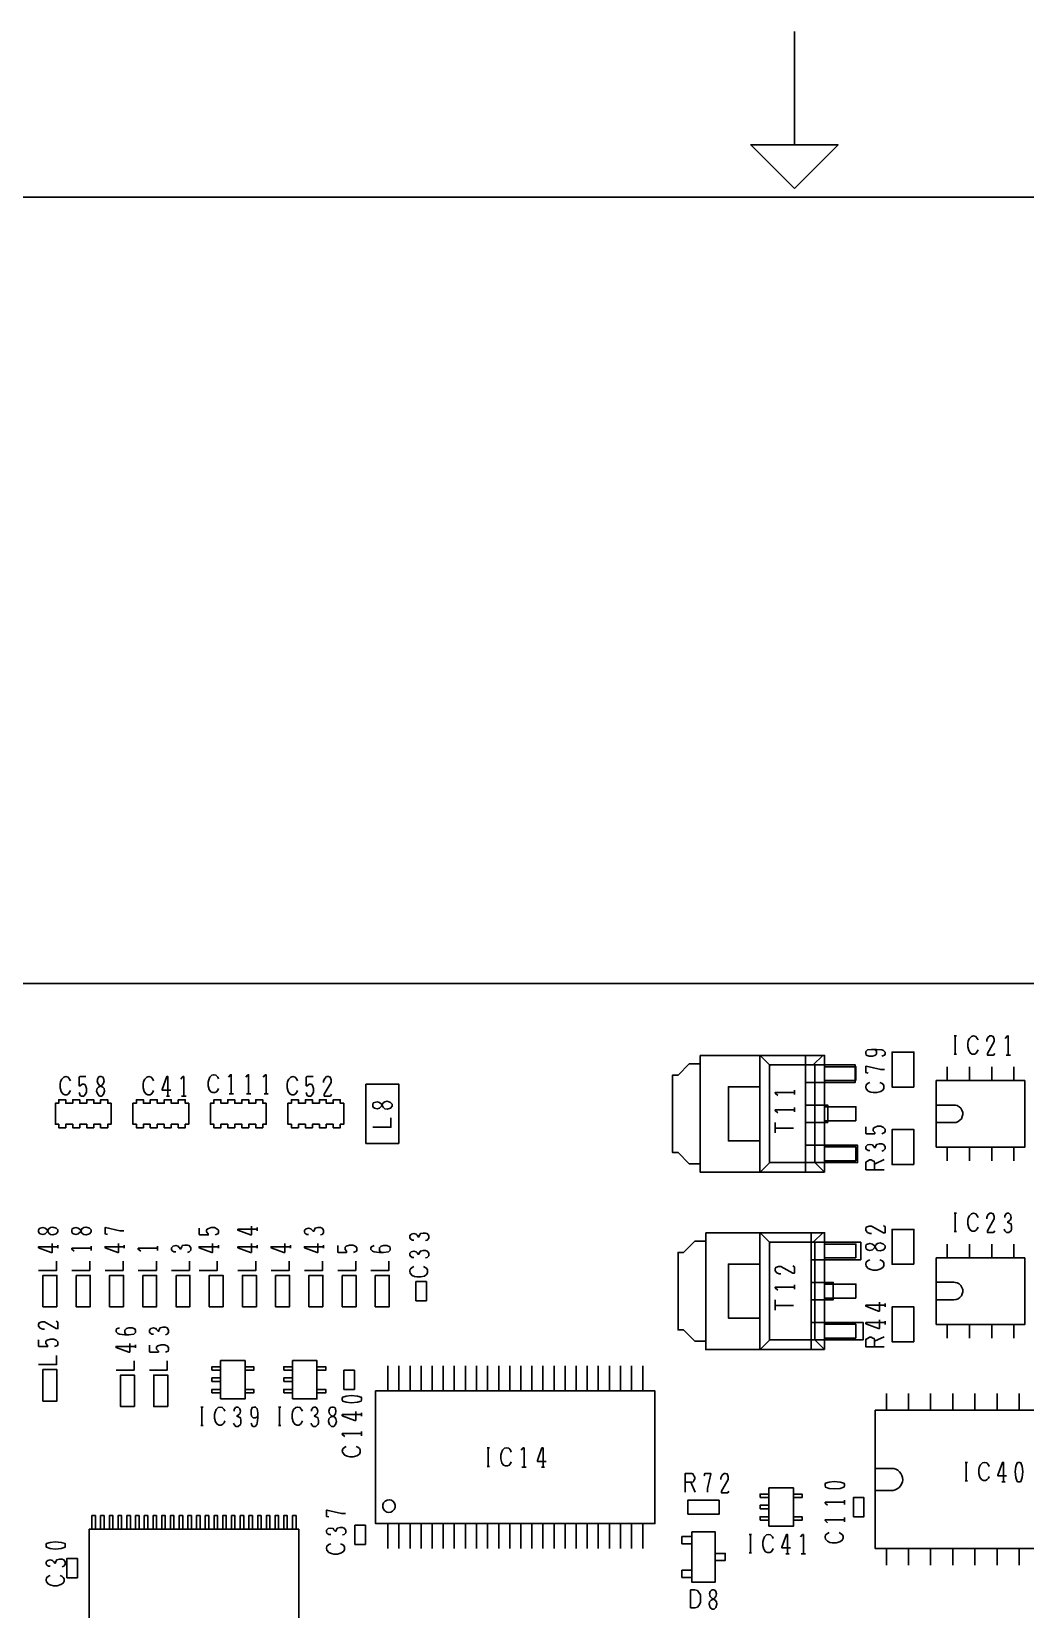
# Model space of a CAD drawing. Header units: millimetres. Extents: x 0 to 1189, y 35 to 806.
# Drawn here: x 474.2 to 630.9, y 554.1 to 802.8 of the extents above; entities that cross this region are included whole.
import ezdxf

# ---------------------------------------------------------------- set-up
doc = ezdxf.new("R2010")
doc.units = ezdxf.units.MM
doc.layers.add('Pen 1', color=7, linetype='Continuous')

msp = doc.modelspace()

# ---------------------------------------------------------------- linework, layer by layer
at = {"layer": 'Pen 1', "color": 7, "lineweight": 30}
for p, q in [((594.5, 802.85), (594.5, 784.97)), ((619.67, 644.53), (620.08, 644.53)), ((619.85, 644.53), (619.85, 641.62)), ((589.2, 641.33), (590.72, 639.8)), ((597.45, 639.95), (598.97, 641.45)), ((618.6, 639.67), (618.6, 637.47)), ((619.67, 641.62), (620.08, 641.62)), ((622.1, 639.67), (622.1, 637.47)), ((625.6, 639.67), (625.6, 637.47)), ((627.88, 641.5), (628.58, 641.5)), ((629.08, 639.67), (629.08, 637.47)), ((495.48, 635.05), (496, 635.05)), ((497.88, 635.05), (498.58, 635.05)), ((505.38, 635.38), (506.05, 635.38)), ((508.12, 635.38), (508.8, 635.38)), ((510.88, 635.38), (511.55, 635.38)), ((594.5, 635.28), (594.5, 635.97)), ((594.5, 632.53), (594.5, 633.22)), ((591.47, 629.22), (591.47, 630.85)), ((591.47, 630), (594.33, 630)), ((618.6, 624.83), (618.6, 627)), ((622.1, 624.83), (622.1, 627)), ((625.6, 624.83), (625.6, 627)), ((629.08, 624.83), (629.08, 627)), ((589.2, 623.17), (590.72, 624.67)), ((597.72, 624.55), (599.25, 623.03)), ((607.12, 624.33), (608.67, 625.03)), ((619.67, 616.58), (620.08, 616.58)), ((619.85, 616.58), (619.85, 613.67)), ((509.8, 613.8), (509.8, 614.3)), ((589.2, 613.38), (590.72, 611.85)), ((597.45, 612), (598.97, 613.5)), ((619.67, 613.67), (620.08, 613.67)), ((478.38, 611.05), (478.38, 611.55)), ((483.6, 610.7), (483.6, 611.38)), ((488.85, 611.05), (488.85, 611.55)), ((494.08, 610.7), (494.08, 611.38)), ((503.7, 611.05), (503.7, 611.55)), ((509.8, 611.05), (509.8, 611.55)), ((515.05, 611.05), (515.05, 611.55)), ((520.28, 611.05), (520.28, 611.55)), ((618.6, 611.72), (618.6, 609.53)), ((622.1, 611.72), (622.1, 609.53)), ((625.6, 611.72), (625.6, 609.53)), ((629.08, 611.72), (629.08, 609.53)), ((594.5, 604.58), (594.5, 605.28)), ((591.47, 601.28), (591.47, 602.9)), ((591.47, 602.05), (594.33, 602.05)), ((608.8, 601.8), (608.8, 602.33)), ((608.8, 599.05), (608.8, 599.58)), ((607.12, 596.4), (608.67, 597.08)), ((618.6, 596.88), (618.6, 599.05)), ((622.1, 596.88), (622.1, 599.05)), ((625.6, 596.88), (625.6, 599.05)), ((629.08, 596.88), (629.08, 599.05)), ((490.6, 595.33), (490.6, 595.85)), ((589.2, 595.22), (590.72, 596.72)), ((597.72, 596.6), (599.25, 595.08)), ((530.4, 592.5), (530.4, 588.58)), ((532.15, 592.5), (532.15, 588.58)), ((533.9, 592.5), (533.9, 588.58)), ((535.65, 592.5), (535.65, 588.58)), ((537.4, 592.5), (537.4, 588.58)), ((539.12, 592.5), (539.12, 588.58)), ((540.88, 592.5), (540.88, 588.58)), ((542.62, 592.5), (542.62, 588.58)), ((544.38, 592.5), (544.38, 588.58)), ((546.12, 592.5), (546.12, 588.58)), ((547.88, 592.5), (547.88, 588.58)), ((549.62, 592.5), (549.62, 588.58)), ((551.35, 592.5), (551.35, 588.58)), ((553.1, 592.5), (553.1, 588.58)), ((554.85, 592.5), (554.85, 588.58)), ((556.6, 592.5), (556.6, 588.58)), ((558.35, 592.5), (558.35, 588.58)), ((560.1, 592.5), (560.1, 588.58)), ((561.85, 592.5), (561.85, 588.58)), ((563.58, 592.5), (563.58, 588.58)), ((565.33, 592.5), (565.33, 588.58)), ((567.08, 592.5), (567.08, 588.58)), ((568.83, 592.5), (568.83, 588.58)), ((570.58, 592.5), (570.58, 588.58)), ((609, 585.53), (609, 588.15)), ((612.5, 585.53), (612.5, 588.15)), ((615.97, 585.53), (615.97, 588.15)), ((619.47, 585.53), (619.47, 588.15)), ((622.97, 585.53), (622.97, 588.15)), ((626.45, 585.53), (626.45, 588.15)), ((629.95, 585.53), (629.95, 588.15)), ((500.92, 586), (501.3, 586)), ((501.08, 586), (501.08, 583.1)), ((513.15, 586), (513.53, 586)), ((513.3, 586), (513.3, 583.1)), ((526.22, 584.58), (526.22, 585.1)), ((500.92, 583.1), (501.3, 583.1)), ((513.15, 583.1), (513.53, 583.1)), ((526.22, 581.47), (526.22, 582.17)), ((546.05, 579.58), (546.45, 579.58)), ((546.22, 579.58), (546.22, 576.67)), ((621.42, 577.28), (621.8, 577.28)), ((621.6, 577.28), (621.6, 574.38)), ((546.05, 576.67), (546.45, 576.67)), ((551.53, 576.55), (552.2, 576.55)), ((554.62, 576.55), (555.12, 576.55)), ((578.15, 574.17), (578.83, 572.62)), ((621.42, 574.38), (621.8, 574.38)), ((627.22, 574.25), (627.75, 574.25)), ((602.38, 570.65), (602.38, 571.35)), ((530.4, 567.62), (530.4, 563.7)), ((532.15, 567.62), (532.15, 563.7)), ((533.9, 567.62), (533.9, 563.7)), ((535.65, 567.62), (535.65, 563.7)), ((537.4, 567.62), (537.4, 563.7)), ((539.12, 567.62), (539.12, 563.7)), ((540.88, 567.62), (540.88, 563.7)), ((542.62, 567.62), (542.62, 563.7)), ((544.38, 567.62), (544.38, 563.7)), ((546.12, 567.62), (546.12, 563.7)), ((547.88, 567.62), (547.88, 563.7)), ((549.62, 567.62), (549.62, 563.7)), ((551.35, 567.62), (551.35, 563.7)), ((553.1, 567.62), (553.1, 563.7)), ((554.85, 567.62), (554.85, 563.7)), ((556.6, 567.62), (556.6, 563.7)), ((558.35, 567.62), (558.35, 563.7)), ((560.1, 567.62), (560.1, 563.7)), ((561.85, 567.62), (561.85, 563.7)), ((563.58, 567.62), (563.58, 563.7)), ((565.33, 567.62), (565.33, 563.7)), ((567.08, 567.62), (567.08, 563.7)), ((568.83, 567.62), (568.83, 563.7)), ((570.58, 567.62), (570.58, 563.7)), ((602.38, 567.9), (602.38, 568.6)), ((587.38, 565.92), (587.75, 565.92)), ((587.55, 565.92), (587.55, 563.03)), ((587.38, 563.03), (587.75, 563.03)), ((593.17, 562.9), (593.67, 562.9)), ((595.58, 562.9), (596.25, 562.9)), ((609, 561.08), (609, 563.7)), ((612.5, 561.08), (612.5, 563.7)), ((615.97, 561.08), (615.97, 563.7)), ((619.47, 561.08), (619.47, 563.7)), ((622.97, 561.08), (622.97, 563.7)), ((626.45, 561.08), (626.45, 563.7)), ((629.95, 561.08), (629.95, 563.7))]:
    msp.add_line(p, q, dxfattribs=at)
for points in [[(594.5, 778.1), (601.38, 784.97), (587.62, 784.97), (594.5, 778.1)], [(26.55, 776.72), (1162.45, 776.72), (1162.45, 61.62), (26.55, 61.62), (26.55, 776.72)], [(521.4, 319.98), (521.4, 375), (361.88, 375), (361.88, 652.78), (884.45, 652.78), (884.45, 375), (789.55, 375), (789.55, 319.98), (521.4, 319.98)], [(623.45, 643.88), (623.33, 644.12), (623.08, 644.45), (622.72, 644.53), (622.42, 644.45), (622.08, 644.12), (621.9, 643.75), (621.83, 643.35), (621.83, 642.78), (622, 642.2), (622.25, 641.8), (622.55, 641.67), (622.9, 641.67), (623.15, 641.8), (623.33, 642.08), (623.45, 642.33)], [(624.83, 643.62), (624.83, 643.88), (625, 644.25), (625.3, 644.53), (625.58, 644.53), (625.83, 644.45), (626, 644), (626, 643.62), (624.92, 641.75), (624.92, 641.5), (625.9, 641.5), (626.08, 641.75)], [(627.75, 644.12), (628.1, 644.53), (628.22, 644.53), (628.22, 641.5)], [(607.12, 642.4), (607.38, 642.22), (607.45, 642.05), (607.45, 641.67), (607.17, 641.42), (606.8, 641.33), (606.28, 641.33), (605.83, 641.5), (605.78, 641.8), (605.78, 642.05), (606.03, 642.33), (606.67, 642.4), (607.45, 642.4), (608.28, 642.33), (608.55, 642.22), (608.8, 641.97), (608.8, 641.67), (608.72, 641.5), (608.28, 641.33)], [(613.33, 636.47), (613.33, 641.97), (609.9, 641.97), (609.9, 636.47), (613.33, 636.47)], [(579.65, 624.38), (577.9, 624.38), (576.15, 626.12), (575.3, 626.12), (575.3, 638.35), (576.15, 638.35), (577.9, 640.1), (579.65, 640.1)], [(579.65, 641.45), (579.65, 623.03), (596.25, 623.03), (596.25, 641.45), (579.65, 641.45)], [(599.25, 623.03), (599.25, 641.45), (589.05, 641.45), (589.05, 623.03), (599.25, 623.03)], [(590.58, 639.95), (590.58, 624.55), (597.72, 624.55), (597.72, 639.95), (590.58, 639.95)], [(596.25, 639.95), (596.25, 637.2), (604.1, 637.2), (604.1, 639.95), (596.25, 639.95)], [(604.2, 637.47), (604.2, 639.67), (599.25, 639.67), (599.25, 637.47), (604.2, 637.47)], [(606.15, 638.67), (605.78, 638.75), (605.78, 639.75), (605.83, 639.75), (608.1, 639.22), (608.72, 639.22)], [(480.35, 637.45), (480.23, 637.7), (479.98, 638.03), (479.62, 638.1), (479.33, 638.03), (478.98, 637.7), (478.8, 637.33), (478.73, 636.92), (478.73, 636.35), (478.9, 635.78), (479.15, 635.38), (479.45, 635.25), (479.8, 635.25), (480.05, 635.38), (480.23, 635.65), (480.35, 635.9)], [(482.8, 638.1), (481.83, 638.1), (481.73, 638.03), (481.73, 636.67), (481.9, 636.67), (482.2, 636.92), (482.55, 636.92), (482.73, 636.72), (482.9, 636.22), (482.9, 635.7), (482.73, 635.33), (482.45, 635.05), (482.08, 635.05), (481.9, 635.12), (481.73, 635.58)], [(485, 638.1), (485.2, 638.1), (485.48, 638.03), (485.55, 637.83), (485.65, 637.45), (485.55, 637.05), (485.3, 636.72), (484.77, 636.47), (484.58, 636.22), (484.48, 635.83), (484.65, 635.33), (484.95, 635.05), (485.3, 635.05), (485.55, 635.33), (485.73, 635.83), (485.65, 636.22), (485.48, 636.47), (484.95, 636.72), (484.65, 637.05), (484.58, 637.45), (484.65, 637.83), (484.77, 638.03), (485, 638.1)], [(493.45, 637.45), (493.33, 637.7), (493.08, 638.03), (492.73, 638.1), (492.42, 638.03), (492.08, 637.7), (491.9, 637.33), (491.83, 636.92), (491.83, 636.35), (492, 635.78), (492.25, 635.38), (492.55, 635.25), (492.9, 635.25), (493.15, 635.38), (493.33, 635.65), (493.45, 635.9)], [(496.2, 635.95), (494.83, 635.95), (494.83, 636.1), (495.55, 638.1), (495.73, 638.1), (495.73, 635.05)], [(497.75, 637.7), (498.1, 638.1), (498.23, 638.1), (498.23, 635.05)], [(503.7, 637.75), (503.58, 638.03), (503.3, 638.35), (502.95, 638.4), (502.65, 638.35), (502.33, 638.03), (502.15, 637.62), (502.05, 637.25), (502.05, 636.67), (502.23, 636.08), (502.5, 635.7), (502.8, 635.58), (503.12, 635.58), (503.4, 635.7), (503.58, 635.95), (503.7, 636.22)], [(505.25, 638.03), (505.58, 638.4), (505.7, 638.4), (505.7, 635.38)], [(508, 638.03), (508.33, 638.4), (508.45, 638.4), (508.45, 635.38)], [(510.75, 638.03), (511.08, 638.4), (511.2, 638.4), (511.2, 635.38)], [(516.15, 637.45), (516.03, 637.7), (515.78, 638.03), (515.42, 638.1), (515.12, 638.03), (514.78, 637.7), (514.6, 637.33), (514.53, 636.92), (514.53, 636.35), (514.7, 635.78), (514.95, 635.38), (515.25, 635.25), (515.6, 635.25), (515.85, 635.38), (516.03, 635.65), (516.15, 635.9)], [(518.6, 638.1), (517.62, 638.1), (517.53, 638.03), (517.53, 636.67), (517.7, 636.67), (518, 636.92), (518.35, 636.92), (518.53, 636.72), (518.7, 636.22), (518.7, 635.7), (518.53, 635.33), (518.28, 635.05), (517.88, 635.05), (517.7, 635.12), (517.53, 635.58)], [(520.28, 637.17), (520.28, 637.45), (520.45, 637.83), (520.75, 638.1), (521.03, 638.1), (521.28, 638.03), (521.45, 637.58), (521.45, 637.17), (520.38, 635.33), (520.38, 635.05), (521.35, 635.05), (521.53, 635.33)], [(526.95, 636.92), (526.95, 627.58), (532.12, 627.58), (532.12, 636.92), (526.95, 636.92)], [(606.4, 637.2), (606.15, 637.08), (605.83, 636.83), (605.78, 636.47), (605.83, 636.17), (606.15, 635.83), (606.55, 635.65), (606.92, 635.58), (607.5, 635.58), (608.1, 635.75), (608.47, 636), (608.6, 636.3), (608.6, 636.65), (608.47, 636.9), (608.22, 637.08), (607.95, 637.2)], [(630.83, 637.47), (616.85, 637.47), (616.85, 627), (630.83, 627), (630.83, 637.47)], [(486.77, 633.9), (486.23, 633.9), (486.23, 634.45), (485.12, 634.45), (485.12, 633.9), (484.02, 633.9), (484.02, 634.45), (482.92, 634.45), (482.92, 633.9), (481.83, 633.9), (481.83, 634.45), (480.73, 634.45), (480.73, 633.9), (479.62, 633.9), (479.62, 634.45), (478.52, 634.45), (478.52, 633.9), (477.98, 633.9), (477.98, 630.6), (478.52, 630.6), (478.52, 630.05), (479.62, 630.05), (479.62, 630.6), (480.73, 630.6), (480.73, 630.05), (481.83, 630.05), (481.83, 630.6), (482.92, 630.6), (482.92, 630.05), (484.02, 630.05), (484.02, 630.6), (485.12, 630.6), (485.12, 630.05), (486.23, 630.05), (486.23, 630.6), (486.77, 630.6), (486.77, 633.9)], [(499, 633.9), (498.45, 633.9), (498.45, 634.45), (497.35, 634.45), (497.35, 633.9), (496.25, 633.9), (496.25, 634.45), (495.15, 634.45), (495.15, 633.9), (494.05, 633.9), (494.05, 634.45), (492.95, 634.45), (492.95, 633.9), (491.85, 633.9), (491.85, 634.45), (490.75, 634.45), (490.75, 633.9), (490.2, 633.9), (490.2, 630.6), (490.75, 630.6), (490.75, 630.05), (491.85, 630.05), (491.85, 630.6), (492.95, 630.6), (492.95, 630.05), (494.05, 630.05), (494.05, 630.6), (495.15, 630.6), (495.15, 630.05), (496.25, 630.05), (496.25, 630.6), (497.35, 630.6), (497.35, 630.05), (498.45, 630.05), (498.45, 630.6), (499, 630.6), (499, 633.9)], [(511.23, 633.9), (510.67, 633.9), (510.67, 634.45), (509.58, 634.45), (509.58, 633.9), (508.48, 633.9), (508.48, 634.45), (507.38, 634.45), (507.38, 633.9), (506.27, 633.9), (506.27, 634.45), (505.17, 634.45), (505.17, 633.9), (504.08, 633.9), (504.08, 634.45), (502.98, 634.45), (502.98, 633.9), (502.42, 633.9), (502.42, 630.6), (502.98, 630.6), (502.98, 630.05), (504.08, 630.05), (504.08, 630.6), (505.17, 630.6), (505.17, 630.05), (506.27, 630.05), (506.27, 630.6), (507.38, 630.6), (507.38, 630.05), (508.48, 630.05), (508.48, 630.6), (509.58, 630.6), (509.58, 630.05), (510.67, 630.05), (510.67, 630.6), (511.23, 630.6), (511.23, 633.9)], [(523.45, 633.9), (522.9, 633.9), (522.9, 634.45), (521.8, 634.45), (521.8, 633.9), (520.7, 633.9), (520.7, 634.45), (519.6, 634.45), (519.6, 633.9), (518.5, 633.9), (518.5, 634.45), (517.4, 634.45), (517.4, 633.9), (516.3, 633.9), (516.3, 634.45), (515.2, 634.45), (515.2, 633.9), (514.65, 633.9), (514.65, 630.6), (515.2, 630.6), (515.2, 630.05), (516.3, 630.05), (516.3, 630.6), (517.4, 630.6), (517.4, 630.05), (518.5, 630.05), (518.5, 630.6), (519.6, 630.6), (519.6, 630.05), (520.7, 630.05), (520.7, 630.6), (521.8, 630.6), (521.8, 630.05), (522.9, 630.05), (522.9, 630.6), (523.45, 630.6), (523.45, 633.9)], [(589.05, 627.97), (589.05, 636.5), (584.1, 636.5), (584.1, 627.97), (589.05, 627.97)], [(591.88, 635.15), (591.47, 635.5), (591.47, 635.62), (594.5, 635.62)], [(528.05, 633.47), (528.05, 633.7), (528.1, 633.95), (528.3, 634.05), (528.7, 634.12), (529.08, 634.05), (529.4, 633.78), (529.65, 633.28), (529.92, 633.05), (530.3, 632.97), (530.83, 633.15), (531.08, 633.45), (531.08, 633.78), (530.83, 634.05), (530.3, 634.22), (529.92, 634.12), (529.65, 633.95), (529.4, 633.45), (529.08, 633.15), (528.7, 633.05), (528.3, 633.15), (528.1, 633.28), (528.05, 633.47)], [(591.88, 632.4), (591.47, 632.75), (591.47, 632.88), (594.5, 632.88)], [(596.25, 633.62), (596.25, 630.88), (599.75, 630.88), (599.75, 633.62), (596.25, 633.62)], [(604.2, 631.15), (604.2, 633.35), (599.25, 633.35), (599.25, 631.15), (604.2, 631.15)], [(616.85, 630.85), (619.65, 630.85), (620, 630.88), (620.33, 631.03), (620.6, 631.22), (620.83, 631.47), (620.97, 631.8), (621.05, 632.15), (621.03, 632.47), (620.92, 632.83), (620.75, 633.12), (620.5, 633.35), (620.17, 633.53), (619.85, 633.62), (619.65, 633.62), (616.85, 633.62), (616.85, 630.85)], [(528.05, 630.12), (530.88, 630.12), (530.88, 631.6)], [(605.78, 630.17), (605.78, 629.2), (605.83, 629.1), (607.17, 629.1), (607.17, 629.28), (606.92, 629.58), (606.92, 629.92), (607.12, 630.1), (607.62, 630.28), (608.15, 630.28), (608.55, 630.1), (608.8, 629.83), (608.8, 629.45), (608.72, 629.28), (608.28, 629.1)], [(613.33, 624.25), (613.33, 629.75), (609.9, 629.75), (609.9, 624.25), (613.33, 624.25)], [(596.25, 627.3), (596.25, 624.55), (604.45, 624.55), (604.45, 627.3), (596.25, 627.3)], [(604.2, 624.83), (604.2, 627.03), (599.25, 627.03), (599.25, 624.83), (604.2, 624.83)], [(606.4, 626.45), (606.15, 626.45), (605.83, 626.65), (605.78, 626.83), (605.78, 627.08), (606.03, 627.35), (606.4, 627.42), (606.8, 627.35), (606.92, 627.17), (607.17, 626.88), (607.17, 626.83)], [(607.17, 626.88), (607.38, 627.25), (607.45, 627.42), (607.9, 627.53), (608.28, 627.53), (608.55, 627.42), (608.8, 627.08), (608.8, 626.7), (608.55, 626.45), (608.28, 626.35)], [(608.67, 623.42), (605.78, 623.42), (605.78, 624.5), (605.83, 624.67), (606.15, 624.85), (606.35, 624.97), (606.6, 624.97), (606.88, 624.85), (607.05, 624.78), (607.12, 624.5), (607.12, 623.42)], [(475.33, 613.67), (475.33, 613.88), (475.4, 614.12), (475.6, 614.22), (475.98, 614.3), (476.38, 614.22), (476.7, 613.97), (476.95, 613.45), (477.2, 613.22), (477.6, 613.15), (478.1, 613.33), (478.38, 613.62), (478.38, 613.97), (478.1, 614.22), (477.6, 614.4), (477.2, 614.3), (476.95, 614.12), (476.7, 613.62), (476.38, 613.33), (475.98, 613.22), (475.6, 613.33), (475.4, 613.45), (475.33, 613.67)], [(480.58, 613.67), (480.58, 613.88), (480.65, 614.12), (480.83, 614.22), (481.23, 614.3), (481.6, 614.22), (481.92, 613.97), (482.17, 613.45), (482.45, 613.22), (482.83, 613.15), (483.35, 613.33), (483.6, 613.62), (483.6, 613.97), (483.35, 614.22), (482.83, 614.4), (482.45, 614.3), (482.17, 614.12), (481.92, 613.62), (481.6, 613.33), (481.23, 613.22), (480.83, 613.33), (480.65, 613.45), (480.58, 613.67)], [(508.9, 614.53), (508.9, 613.15), (508.77, 613.15), (506.77, 613.88), (506.77, 614.05), (509.8, 614.05)], [(606.67, 613.4), (606.4, 613.4), (606.03, 613.55), (605.78, 613.85), (605.78, 614.12), (605.83, 614.38), (606.28, 614.55), (606.67, 614.55), (608.55, 613.47), (608.8, 613.47), (608.8, 614.45), (608.55, 614.62)], [(623.45, 615.92), (623.33, 616.17), (623.08, 616.5), (622.72, 616.58), (622.42, 616.5), (622.08, 616.17), (621.9, 615.8), (621.83, 615.42), (621.83, 614.83), (622, 614.25), (622.25, 613.88), (622.55, 613.75), (622.9, 613.75), (623.15, 613.88), (623.33, 614.12), (623.45, 614.38)], [(624.83, 615.67), (624.83, 615.92), (625, 616.33), (625.3, 616.58), (625.58, 616.58), (625.83, 616.5), (626, 616.05), (626, 615.67), (624.92, 613.8), (624.92, 613.55), (625.9, 613.55), (626.08, 613.8)], [(628.1, 615.15), (628.47, 614.95), (628.65, 614.9), (628.75, 614.45), (628.75, 614.05), (628.65, 613.8), (628.33, 613.55), (627.92, 613.55), (627.67, 613.8), (627.58, 614.05)], [(627.67, 615.92), (627.67, 616.17), (627.88, 616.5), (628.05, 616.58), (628.33, 616.58), (628.58, 616.33), (628.65, 615.92), (628.58, 615.55), (628.4, 615.42), (628.1, 615.15), (628.05, 615.15)], [(486.2, 613.22), (485.83, 613.33), (485.83, 614.3), (485.88, 614.3), (488.12, 613.8), (488.77, 613.8)], [(500.65, 614.22), (500.65, 613.22), (500.73, 613.15), (502.08, 613.15), (502.08, 613.33), (501.83, 613.62), (501.83, 613.97), (502.02, 614.12), (502.52, 614.3), (503.05, 614.3), (503.42, 614.12), (503.7, 613.88), (503.7, 613.5), (503.62, 613.33), (503.17, 613.15)], [(517.9, 613.22), (517.65, 613.22), (517.33, 613.45), (517.25, 613.62), (517.25, 613.88), (517.5, 614.12), (517.9, 614.22), (518.28, 614.12), (518.4, 613.97), (518.67, 613.67), (518.67, 613.62)], [(518.67, 613.67), (518.88, 614.05), (518.92, 614.22), (519.38, 614.3), (519.78, 614.3), (520.03, 614.22), (520.28, 613.88), (520.28, 613.5), (520.03, 613.22), (519.78, 613.15)], [(534.5, 612.35), (534.22, 612.35), (533.9, 612.58), (533.85, 612.75), (533.85, 613), (534.1, 613.25), (534.5, 613.35), (534.88, 613.25), (535, 613.1), (535.25, 612.8), (535.25, 612.75)], [(535.25, 612.8), (535.45, 613.17), (535.53, 613.35), (535.97, 613.42), (536.35, 613.42), (536.62, 613.35), (536.88, 613), (536.88, 612.62), (536.62, 612.35), (536.35, 612.28)], [(580.53, 596.42), (578.78, 596.42), (577.03, 598.17), (576.15, 598.17), (576.15, 610.4), (577.03, 610.4), (578.78, 612.15), (580.53, 612.15)], [(580.53, 613.5), (580.53, 595.08), (597.12, 595.08), (597.12, 613.5), (580.53, 613.5)], [(599.25, 595.08), (599.25, 613.5), (589.05, 613.5), (589.05, 595.08), (599.25, 595.08)], [(590.58, 612), (590.58, 596.6), (597.72, 596.6), (597.72, 612), (590.58, 612)], [(597.12, 612), (597.12, 609.25), (604.97, 609.25), (604.97, 612), (597.12, 612)], [(613.33, 608.53), (613.33, 614.03), (609.9, 614.03), (609.9, 608.53), (613.33, 608.53)], [(477.48, 611.78), (477.48, 610.4), (477.33, 610.4), (475.33, 611.12), (475.33, 611.3), (478.38, 611.3)], [(480.95, 610.58), (480.58, 610.9), (480.58, 611.05), (483.6, 611.05)], [(487.95, 611.78), (487.95, 610.4), (487.83, 610.4), (485.83, 611.12), (485.83, 611.3), (488.85, 611.3)], [(491.45, 610.58), (491.05, 610.9), (491.05, 611.05), (494.08, 611.05)], [(496.95, 610.47), (496.67, 610.47), (496.35, 610.7), (496.3, 610.88), (496.3, 611.12), (496.55, 611.38), (496.95, 611.47), (497.33, 611.38), (497.45, 611.22), (497.7, 610.9), (497.7, 610.88)], [(497.7, 610.9), (497.9, 611.3), (497.98, 611.47), (498.42, 611.55), (498.8, 611.55), (499.08, 611.47), (499.33, 611.12), (499.33, 610.75), (499.08, 610.47), (498.8, 610.4)], [(502.77, 611.78), (502.77, 610.4), (502.65, 610.4), (500.65, 611.12), (500.65, 611.3), (503.7, 611.3)], [(508.9, 611.78), (508.9, 610.4), (508.77, 610.4), (506.77, 611.12), (506.77, 611.3), (509.8, 611.3)], [(514.15, 611.78), (514.15, 610.4), (514, 610.4), (512, 611.12), (512, 611.3), (515.05, 611.3)], [(519.38, 611.78), (519.38, 610.4), (519.25, 610.4), (517.25, 611.12), (517.25, 611.3), (520.28, 611.3)], [(522.5, 611.47), (522.5, 610.47), (522.55, 610.4), (523.9, 610.4), (523.9, 610.58), (523.65, 610.88), (523.65, 611.22), (523.85, 611.38), (524.35, 611.55), (524.88, 611.55), (525.28, 611.38), (525.53, 611.12), (525.53, 610.75), (525.45, 610.58), (525, 610.4)], [(528.25, 611.47), (527.8, 611.3), (527.72, 611.12), (527.72, 610.88), (528, 610.58), (528.25, 610.47), (529.08, 610.4), (529.72, 610.4), (530.5, 610.47), (530.75, 610.75), (530.75, 611.05), (530.7, 611.3), (530.25, 611.47), (529.72, 611.47), (529.35, 611.38), (529.08, 611.12), (529.08, 610.75), (529.15, 610.58), (529.4, 610.4)], [(534.5, 609.6), (534.22, 609.6), (533.9, 609.83), (533.85, 610), (533.85, 610.25), (534.1, 610.5), (534.5, 610.6), (534.88, 610.5), (535, 610.35), (535.25, 610.05), (535.25, 610)], [(535.25, 610.05), (535.45, 610.42), (535.53, 610.6), (535.97, 610.67), (536.35, 610.67), (536.62, 610.6), (536.88, 610.25), (536.88, 609.88), (536.62, 609.6), (536.35, 609.53)], [(604.2, 609.53), (604.2, 611.72), (599.25, 611.72), (599.25, 609.53), (604.2, 609.53)], [(605.78, 611.15), (605.78, 611.38), (605.83, 611.62), (606.03, 611.7), (606.4, 611.8), (606.8, 611.7), (607.12, 611.45), (607.38, 610.95), (607.62, 610.72), (608.03, 610.62), (608.55, 610.8), (608.8, 611.1), (608.8, 611.45), (608.55, 611.7), (608.03, 611.88), (607.62, 611.8), (607.38, 611.62), (607.12, 611.1), (606.8, 610.8), (606.4, 610.72), (606.03, 610.8), (605.83, 610.95), (605.78, 611.15)], [(630.83, 609.53), (616.85, 609.53), (616.85, 599.05), (630.83, 599.05), (630.83, 609.53)], [(475.33, 607.55), (478.17, 607.55), (478.17, 609.03)], [(480.58, 607.55), (483.4, 607.55), (483.4, 609.03)], [(485.83, 607.55), (488.65, 607.55), (488.65, 609.03)], [(491.05, 607.55), (493.9, 607.55), (493.9, 609.03)], [(496.3, 607.55), (499.12, 607.55), (499.12, 609.03)], [(500.65, 607.55), (503.5, 607.55), (503.5, 609.03)], [(506.77, 607.55), (509.6, 607.55), (509.6, 609.03)], [(512, 607.55), (514.85, 607.55), (514.85, 609.03)], [(517.25, 607.55), (520.1, 607.55), (520.1, 609.03)], [(522.5, 607.55), (525.33, 607.55), (525.33, 609.03)], [(527.72, 607.55), (530.58, 607.55), (530.58, 609.03)], [(534.5, 608.15), (534.22, 608.03), (533.9, 607.75), (533.85, 607.42), (533.9, 607.12), (534.22, 606.78), (534.62, 606.6), (535, 606.53), (535.58, 606.53), (536.17, 606.67), (536.55, 606.95), (536.67, 607.25), (536.67, 607.6), (536.55, 607.85), (536.3, 608.03), (536.03, 608.15)], [(589.05, 600.03), (589.05, 608.55), (584.1, 608.55), (584.1, 600.03), (589.05, 600.03)], [(592.38, 607.03), (592.12, 607.03), (591.72, 607.2), (591.47, 607.5), (591.47, 607.78), (591.55, 608.03), (592, 608.2), (592.38, 608.2), (594.25, 607.12), (594.5, 607.12), (594.5, 608.1), (594.25, 608.28)], [(606.4, 609.25), (606.15, 609.12), (605.83, 608.88), (605.78, 608.53), (605.83, 608.22), (606.15, 607.88), (606.55, 607.72), (606.92, 607.62), (607.5, 607.62), (608.1, 607.8), (608.47, 608.05), (608.6, 608.35), (608.6, 608.7), (608.47, 608.95), (608.22, 609.12), (607.95, 609.25)], [(478.23, 601.83), (478.23, 606.78), (476.02, 606.78), (476.02, 601.83), (478.23, 601.83)], [(481.27, 606.78), (481.27, 601.83), (483.48, 601.83), (483.48, 606.78), (481.27, 606.78)], [(488.73, 601.83), (488.73, 606.78), (486.52, 606.78), (486.52, 601.83), (488.73, 601.83)], [(491.75, 606.78), (491.75, 601.83), (493.95, 601.83), (493.95, 606.78), (491.75, 606.78)], [(497, 606.78), (497, 601.83), (499.2, 601.83), (499.2, 606.78), (497, 606.78)], [(504.42, 601.83), (504.42, 606.78), (502.23, 606.78), (502.23, 601.83), (504.42, 601.83)], [(509.67, 601.83), (509.67, 606.78), (507.48, 606.78), (507.48, 601.83), (509.67, 601.83)], [(512.7, 606.78), (512.7, 601.83), (514.9, 601.83), (514.9, 606.78), (512.7, 606.78)], [(520.15, 601.83), (520.15, 606.78), (517.95, 606.78), (517.95, 601.83), (520.15, 601.83)], [(523.2, 606.78), (523.2, 601.83), (525.4, 601.83), (525.4, 606.78), (523.2, 606.78)], [(528.42, 606.78), (528.42, 601.83), (530.62, 601.83), (530.62, 606.78), (528.42, 606.78)], [(534.83, 602.78), (536.47, 602.78), (536.47, 605.8), (534.83, 605.8), (534.83, 602.78)], [(591.88, 604.45), (591.47, 604.8), (591.47, 604.92), (594.5, 604.92)], [(597.12, 605.67), (597.12, 602.92), (600.62, 602.92), (600.62, 605.67), (597.12, 605.67)], [(604.2, 603.2), (604.2, 605.4), (599.25, 605.4), (599.25, 603.2), (604.2, 603.2)], [(616.85, 602.9), (619.65, 602.9), (620, 602.95), (620.33, 603.08), (620.6, 603.28), (620.83, 603.55), (620.97, 603.85), (621.05, 604.2), (621.03, 604.55), (620.92, 604.88), (620.75, 605.17), (620.5, 605.42), (620.17, 605.58), (619.85, 605.67), (619.65, 605.7), (616.85, 605.7), (616.85, 602.9)], [(607.9, 602.53), (607.9, 601.15), (607.78, 601.15), (605.78, 601.9), (605.78, 602.08), (608.8, 602.08)], [(476.25, 598.3), (475.98, 598.3), (475.6, 598.47), (475.33, 598.78), (475.33, 599.03), (475.4, 599.3), (475.85, 599.45), (476.25, 599.45), (478.1, 598.4), (478.38, 598.4), (478.38, 599.38), (478.1, 599.55)], [(607.9, 599.78), (607.9, 598.4), (607.78, 598.4), (605.78, 599.15), (605.78, 599.33), (608.8, 599.33)], [(613.33, 596.3), (613.33, 601.8), (609.9, 601.8), (609.9, 596.3), (613.33, 596.3)], [(488.08, 598.5), (487.62, 598.33), (487.55, 598.15), (487.55, 597.9), (487.83, 597.6), (488.08, 597.53), (488.92, 597.42), (489.55, 597.42), (490.33, 597.53), (490.6, 597.78), (490.6, 598.08), (490.52, 598.33), (490.08, 598.5), (489.55, 598.5), (489.17, 598.42), (488.92, 598.15), (488.92, 597.78), (488.98, 597.6), (489.23, 597.42)], [(493.45, 597.53), (493.2, 597.53), (492.88, 597.72), (492.8, 597.9), (492.8, 598.15), (493.05, 598.42), (493.45, 598.5), (493.83, 598.42), (493.95, 598.25), (494.23, 597.95), (494.23, 597.9)], [(494.23, 597.95), (494.4, 598.33), (494.48, 598.5), (494.92, 598.6), (495.33, 598.6), (495.58, 598.5), (495.83, 598.15), (495.83, 597.78), (495.58, 597.53), (495.33, 597.42)], [(597.12, 599.35), (597.12, 596.6), (605.33, 596.6), (605.33, 599.35), (597.12, 599.35)], [(604.2, 596.88), (604.2, 599.08), (599.25, 599.08), (599.25, 596.88), (604.2, 596.88)], [(608.67, 595.5), (605.78, 595.5), (605.78, 596.58), (605.83, 596.72), (606.15, 596.9), (606.35, 597.03), (606.6, 597.03), (606.88, 596.9), (607.05, 596.83), (607.12, 596.58), (607.12, 595.5)], [(475.33, 596.62), (475.33, 595.62), (475.4, 595.55), (476.75, 595.55), (476.75, 595.72), (476.5, 596.03), (476.5, 596.38), (476.7, 596.55), (477.2, 596.7), (477.73, 596.7), (478.1, 596.55), (478.38, 596.28), (478.38, 595.9), (478.3, 595.72), (477.85, 595.55)], [(489.7, 596.05), (489.7, 594.67), (489.55, 594.67), (487.55, 595.4), (487.55, 595.58), (490.6, 595.58)], [(492.8, 595.75), (492.8, 594.78), (492.88, 594.67), (494.23, 594.67), (494.23, 594.85), (493.95, 595.15), (493.95, 595.5), (494.15, 595.67), (494.67, 595.85), (495.17, 595.85), (495.58, 595.67), (495.83, 595.4), (495.83, 595.03), (495.77, 594.85), (495.33, 594.67)], [(475.33, 592.72), (478.17, 592.72), (478.17, 594.17)], [(487.55, 591.85), (490.4, 591.85), (490.4, 593.3)], [(492.8, 591.85), (495.62, 591.85), (495.62, 593.3)], [(502.65, 591.83), (502.65, 592.38), (504.02, 592.38), (504.02, 591.83), (502.65, 591.83)], [(504.02, 587.3), (507.88, 587.3), (507.88, 593.35), (504.02, 593.35), (504.02, 587.3)], [(507.88, 591.83), (507.88, 592.38), (509.25, 592.38), (509.25, 591.83), (507.88, 591.83)], [(514, 591.83), (514, 592.38), (515.38, 592.38), (515.38, 591.83), (514, 591.83)], [(515.38, 587.3), (519.22, 587.3), (519.22, 593.35), (515.38, 593.35), (515.38, 587.3)], [(519.22, 591.83), (519.22, 592.38), (520.6, 592.38), (520.6, 591.83), (519.22, 591.83)], [(476.02, 591.92), (476.02, 586.97), (478.23, 586.97), (478.23, 591.92), (476.02, 591.92)], [(490.45, 586.1), (490.45, 591.05), (488.25, 591.05), (488.25, 586.1), (490.45, 586.1)], [(495.7, 586.1), (495.7, 591.05), (493.5, 591.05), (493.5, 586.1), (495.7, 586.1)], [(502.65, 590.05), (502.65, 590.6), (504.02, 590.6), (504.02, 590.05), (502.65, 590.05)], [(514, 590.05), (514, 590.6), (515.38, 590.6), (515.38, 590.05), (514, 590.05)], [(525.12, 591.83), (523.47, 591.83), (523.47, 588.8), (525.12, 588.8), (525.12, 591.83)], [(502.65, 588.25), (502.65, 588.8), (504.02, 588.8), (504.02, 588.25), (502.65, 588.25)], [(507.88, 588.25), (507.88, 588.8), (509.25, 588.8), (509.25, 588.25), (507.88, 588.25)], [(514, 588.25), (514, 588.8), (515.38, 588.8), (515.38, 588.25), (514, 588.25)], [(519.22, 588.25), (519.22, 588.8), (520.6, 588.8), (520.6, 588.25), (519.22, 588.25)], [(523.2, 587.4), (523.28, 587.58), (523.85, 587.75), (524.62, 587.85), (525.6, 587.75), (526.17, 587.58), (526.22, 587.4), (526.22, 587.15), (526.17, 586.97), (525.6, 586.78), (524.62, 586.67), (523.85, 586.78), (523.28, 586.97), (523.2, 587.15), (523.2, 587.4)], [(528.47, 588.55), (528.47, 567.65), (572.5, 567.65), (572.5, 588.55), (528.47, 588.55)], [(504.7, 585.38), (504.58, 585.62), (504.3, 585.95), (503.98, 586), (503.67, 585.95), (503.33, 585.62), (503.15, 585.22), (503.05, 584.85), (503.05, 584.28), (503.23, 583.7), (503.5, 583.3), (503.8, 583.17), (504.12, 583.17), (504.4, 583.3), (504.58, 583.55), (504.7, 583.83)], [(506.58, 584.6), (506.98, 584.4), (507.15, 584.33), (507.23, 583.88), (507.23, 583.5), (507.15, 583.25), (506.8, 582.97), (506.42, 582.97), (506.15, 583.25), (506.08, 583.5)], [(506.15, 585.38), (506.15, 585.62), (506.38, 585.95), (506.55, 586), (506.8, 586), (507.05, 585.75), (507.15, 585.38), (507.05, 584.97), (506.88, 584.85), (506.58, 584.6), (506.55, 584.6)], [(509.9, 584.65), (509.73, 584.4), (509.55, 584.33), (509.17, 584.33), (508.9, 584.6), (508.83, 584.97), (508.83, 585.5), (509, 585.95), (509.3, 586), (509.55, 586), (509.8, 585.75), (509.9, 585.1), (509.9, 584.33), (509.8, 583.5), (509.73, 583.25), (509.48, 582.97), (509.17, 582.97), (509, 583.05), (508.83, 583.5)], [(516.92, 585.38), (516.8, 585.62), (516.53, 585.95), (516.2, 586), (515.9, 585.95), (515.55, 585.62), (515.38, 585.22), (515.3, 584.85), (515.3, 584.28), (515.45, 583.7), (515.72, 583.3), (516.03, 583.17), (516.35, 583.17), (516.62, 583.3), (516.8, 583.55), (516.92, 583.83)], [(518.8, 584.6), (519.2, 584.4), (519.38, 584.33), (519.45, 583.88), (519.45, 583.5), (519.38, 583.25), (519.03, 582.97), (518.65, 582.97), (518.38, 583.25), (518.3, 583.5)], [(518.38, 585.38), (518.38, 585.62), (518.6, 585.95), (518.78, 586), (519.03, 586), (519.28, 585.75), (519.38, 585.38), (519.28, 584.97), (519.12, 584.85), (518.8, 584.6), (518.78, 584.6)], [(521.55, 586), (521.78, 586), (522.03, 585.95), (522.12, 585.75), (522.2, 585.38), (522.12, 584.97), (521.88, 584.65), (521.35, 584.4), (521.12, 584.15), (521.05, 583.75), (521.22, 583.25), (521.53, 582.97), (521.88, 582.97), (522.12, 583.25), (522.3, 583.75), (522.2, 584.15), (522.03, 584.4), (521.53, 584.65), (521.22, 584.97), (521.12, 585.38), (521.22, 585.75), (521.35, 585.95), (521.55, 586)], [(525.33, 585.3), (525.33, 583.92), (525.2, 583.92), (523.2, 584.65), (523.2, 584.83), (526.22, 584.83)], [(607.25, 585.53), (607.25, 563.7), (642.17, 563.7), (642.17, 585.53), (607.25, 585.53)], [(523.6, 581.35), (523.2, 581.7), (523.2, 581.83), (526.22, 581.83)], [(523.85, 579.8), (523.6, 579.67), (523.28, 579.42), (523.2, 579.08), (523.28, 578.78), (523.6, 578.42), (523.97, 578.25), (524.38, 578.17), (524.95, 578.17), (525.53, 578.35), (525.92, 578.6), (526.05, 578.9), (526.05, 579.25), (525.92, 579.5), (525.65, 579.67), (525.4, 579.8)], [(549.85, 578.92), (549.72, 579.2), (549.45, 579.53), (549.12, 579.58), (548.8, 579.53), (548.47, 579.2), (548.3, 578.8), (548.2, 578.42), (548.2, 577.85), (548.38, 577.25), (548.65, 576.88), (548.95, 576.75), (549.28, 576.75), (549.55, 576.88), (549.72, 577.12), (549.85, 577.4)], [(551.4, 579.2), (551.72, 579.58), (551.88, 579.58), (551.88, 576.55)], [(555.35, 577.45), (553.97, 577.45), (553.97, 577.58), (554.7, 579.58), (554.88, 579.58), (554.88, 576.55)], [(625.2, 576.62), (625.08, 576.9), (624.83, 577.22), (624.47, 577.28), (624.17, 577.22), (623.83, 576.9), (623.65, 576.5), (623.58, 576.12), (623.58, 575.53), (623.75, 574.95), (624, 574.58), (624.3, 574.45), (624.65, 574.45), (624.9, 574.58), (625.08, 574.83), (625.2, 575.08)], [(627.95, 575.15), (626.58, 575.15), (626.58, 575.28), (627.3, 577.28), (627.47, 577.28), (627.47, 574.25)], [(630.05, 577.28), (630.22, 577.22), (630.4, 576.62), (630.5, 575.85), (630.4, 574.9), (630.22, 574.3), (630.05, 574.25), (629.8, 574.25), (629.62, 574.3), (629.42, 574.9), (629.33, 575.85), (629.42, 576.62), (629.62, 577.22), (629.8, 577.28), (630.05, 577.28)], [(577.25, 572.62), (577.25, 575.53), (578.33, 575.53), (578.5, 575.47), (578.65, 575.15), (578.8, 574.95), (578.8, 574.7), (578.65, 574.42), (578.58, 574.25), (578.33, 574.17), (577.25, 574.17)], [(580.25, 575.15), (580.35, 575.53), (581.33, 575.53), (581.33, 575.47), (580.8, 573.2), (580.8, 572.58)], [(582.92, 574.62), (582.92, 574.88), (583.1, 575.28), (583.4, 575.53), (583.65, 575.53), (583.9, 575.47), (584.08, 575.03), (584.08, 574.62), (583, 572.75), (583, 572.5), (584, 572.5), (584.17, 572.75)], [(607.25, 576.35), (609.83, 576.35), (610.17, 576.33), (610.5, 576.22), (610.8, 576.05), (611.08, 575.83), (611.28, 575.55), (611.45, 575.25), (611.53, 574.9), (611.58, 574.55), (611.53, 574.22), (611.4, 573.88), (611.22, 573.58), (611, 573.33), (610.72, 573.1), (610.4, 572.95), (610.08, 572.88), (609.8, 572.85), (609.83, 572.85), (607.25, 572.85)], [(589.1, 571.75), (589.1, 572.3), (590.47, 572.3), (590.47, 571.75), (589.1, 571.75)], [(590.47, 567.22), (594.33, 567.22), (594.33, 573.28), (590.47, 573.28), (590.47, 567.22)], [(594.33, 571.75), (594.33, 572.3), (595.7, 572.3), (595.7, 571.75), (594.33, 571.75)], [(599.35, 573.85), (599.4, 574), (599.97, 574.17), (600.75, 574.28), (601.72, 574.17), (602.3, 574), (602.38, 573.85), (602.38, 573.58), (602.3, 573.4), (601.72, 573.2), (600.75, 573.1), (599.97, 573.2), (599.4, 573.4), (599.35, 573.58), (599.35, 573.85)], [(521.12, 568.7), (520.75, 568.78), (520.75, 569.78), (520.8, 569.78), (523.08, 569.25), (523.7, 569.25)], [(530.58, 569.42), (530.22, 569.47), (529.92, 569.67), (529.72, 569.92), (529.6, 570.25), (529.6, 570.6), (529.72, 570.92), (529.97, 571.2), (530.28, 571.35), (530.62, 571.4), (530.95, 571.33), (531.25, 571.15), (531.45, 570.85), (531.55, 570.53), (531.55, 570.17), (531.4, 569.88), (531.15, 569.62), (530.85, 569.47), (530.58, 569.42)], [(582.65, 571.35), (577.7, 571.35), (577.7, 569.15), (582.65, 569.15), (582.65, 571.35)], [(589.1, 569.97), (589.1, 570.53), (590.47, 570.53), (590.47, 569.97), (589.1, 569.97)], [(599.72, 570.53), (599.35, 570.88), (599.35, 571), (602.38, 571)], [(603.8, 568.72), (605.45, 568.72), (605.45, 571.75), (603.8, 571.75), (603.8, 568.72)], [(483.75, 566.88), (483.75, 568.92), (484.3, 568.92), (484.3, 566.88)], [(485.12, 566.88), (485.12, 568.92), (485.67, 568.92), (485.67, 566.88)], [(486.5, 566.88), (486.5, 568.92), (487.05, 568.92), (487.05, 566.88)], [(487.88, 566.88), (487.88, 568.92), (488.42, 568.92), (488.42, 566.88)], [(489.25, 566.88), (489.25, 568.92), (489.8, 568.92), (489.8, 566.88)], [(490.62, 566.88), (490.62, 568.92), (491.17, 568.92), (491.17, 566.88)], [(492, 566.88), (492, 568.92), (492.55, 568.92), (492.55, 566.88)], [(493.38, 566.88), (493.38, 568.92), (493.92, 568.92), (493.92, 566.88)], [(494.75, 566.88), (494.75, 568.92), (495.3, 568.92), (495.3, 566.88)], [(496.12, 566.88), (496.12, 568.92), (496.67, 568.92), (496.67, 566.88)], [(497.5, 566.88), (497.5, 568.92), (498.05, 568.92), (498.05, 566.88)], [(498.88, 566.88), (498.88, 568.92), (499.42, 568.92), (499.42, 566.88)], [(500.25, 566.88), (500.25, 568.92), (500.8, 568.92), (500.8, 566.88)], [(501.62, 566.88), (501.62, 568.92), (502.17, 568.92), (502.17, 566.88)], [(503, 566.88), (503, 568.92), (503.55, 568.92), (503.55, 566.88)], [(504.38, 566.88), (504.38, 568.92), (504.92, 568.92), (504.92, 566.88)], [(505.75, 566.88), (505.75, 568.92), (506.3, 568.92), (506.3, 566.88)], [(507.12, 566.88), (507.12, 568.92), (507.67, 568.92), (507.67, 566.88)], [(508.5, 566.88), (508.5, 568.92), (509.05, 568.92), (509.05, 566.88)], [(509.88, 566.88), (509.88, 568.92), (510.42, 568.92), (510.42, 566.88)], [(511.25, 566.88), (511.25, 568.92), (511.8, 568.92), (511.8, 566.88)], [(512.62, 566.88), (512.62, 568.92), (513.17, 568.92), (513.17, 566.88)], [(514, 566.88), (514, 568.92), (514.55, 568.92), (514.55, 566.88)], [(515.38, 566.88), (515.38, 568.92), (515.92, 568.92), (515.92, 566.88)], [(525.2, 564.35), (526.85, 564.35), (526.85, 567.38), (525.2, 567.38), (525.2, 564.35)], [(589.1, 568.17), (589.1, 568.72), (590.47, 568.72), (590.47, 568.17), (589.1, 568.17)], [(594.33, 568.17), (594.33, 568.72), (595.7, 568.72), (595.7, 568.17), (594.33, 568.17)], [(599.72, 567.78), (599.35, 568.12), (599.35, 568.25), (602.38, 568.25)], [(476.52, 564.35), (476.6, 564.53), (477.17, 564.67), (477.95, 564.78), (478.9, 564.67), (479.5, 564.53), (479.55, 564.35), (479.55, 564.08), (479.5, 563.92), (478.9, 563.7), (477.95, 563.6), (477.17, 563.7), (476.6, 563.92), (476.52, 564.08), (476.52, 564.35)], [(483.33, 516.1), (516.35, 516.1), (516.35, 566.75), (483.33, 566.75), (483.33, 516.1)], [(521.4, 565.95), (521.12, 565.95), (520.8, 566.15), (520.75, 566.33), (520.75, 566.6), (521, 566.85), (521.4, 566.92), (521.78, 566.85), (521.9, 566.67), (522.17, 566.38), (522.17, 566.33)], [(522.17, 566.38), (522.35, 566.78), (522.42, 566.92), (522.88, 567.03), (523.25, 567.03), (523.53, 566.92), (523.78, 566.6), (523.78, 566.2), (523.53, 565.95), (523.25, 565.85)], [(578.35, 564.47), (576.75, 564.47), (576.75, 565.6), (578.35, 565.6)], [(578.35, 566.35), (578.35, 558.4), (582, 558.4), (582, 566.35), (578.35, 566.35)], [(591.15, 565.28), (591.03, 565.55), (590.75, 565.85), (590.42, 565.92), (590.12, 565.85), (589.78, 565.55), (589.6, 565.15), (589.53, 564.78), (589.53, 564.17), (589.67, 563.6), (589.95, 563.22), (590.25, 563.1), (590.6, 563.1), (590.85, 563.22), (591.03, 563.47), (591.15, 563.72)], [(593.9, 563.8), (592.53, 563.8), (592.53, 563.92), (593.25, 565.92), (593.42, 565.92), (593.42, 562.9)], [(595.45, 565.55), (595.8, 565.92), (595.92, 565.92), (595.92, 562.9)], [(599.97, 566.22), (599.72, 566.1), (599.4, 565.85), (599.35, 565.5), (599.4, 565.2), (599.72, 564.85), (600.1, 564.67), (600.5, 564.6), (601.08, 564.6), (601.65, 564.78), (602.05, 565.03), (602.17, 565.33), (602.17, 565.67), (602.05, 565.92), (601.78, 566.1), (601.53, 566.22)], [(479.8, 559.12), (481.45, 559.12), (481.45, 562.15), (479.8, 562.15), (479.8, 559.12)], [(521.4, 564.47), (521.12, 564.35), (520.8, 564.1), (520.75, 563.75), (520.8, 563.45), (521.12, 563.1), (521.53, 562.95), (521.9, 562.85), (522.47, 562.85), (523.08, 563.03), (523.45, 563.28), (523.58, 563.58), (523.58, 563.92), (523.45, 564.17), (523.2, 564.35), (522.92, 564.47)], [(582, 562.95), (583.6, 562.95), (583.6, 561.83), (582, 561.83)], [(477.17, 560.95), (476.9, 560.95), (476.6, 561.17), (476.52, 561.33), (476.52, 561.6), (476.77, 561.85), (477.17, 561.92), (477.55, 561.85), (477.67, 561.67), (477.95, 561.38), (477.95, 561.33)], [(477.95, 561.38), (478.12, 561.78), (478.2, 561.92), (478.65, 562.03), (479.05, 562.03), (479.3, 561.92), (479.55, 561.6), (479.55, 561.2), (479.3, 560.95), (479.05, 560.85)], [(578.35, 559.17), (576.75, 559.17), (576.75, 560.28), (578.35, 560.28)], [(477.17, 559.47), (476.9, 559.35), (476.6, 559.1), (476.52, 558.75), (476.6, 558.45), (476.9, 558.1), (477.3, 557.95), (477.67, 557.85), (478.27, 557.85), (478.85, 558.03), (479.23, 558.28), (479.35, 558.58), (479.35, 558.92), (479.23, 559.17), (478.98, 559.35), (478.73, 559.47)], [(578.12, 554.35), (578.12, 557.2), (578.8, 557.2), (579.2, 557.12), (579.45, 556.8), (579.67, 556.42), (579.7, 556.03), (579.7, 555.53), (579.67, 555.2), (579.45, 554.75), (579.2, 554.47), (578.8, 554.35), (578.12, 554.35)], [(581.55, 557.2), (581.78, 557.2), (582.03, 557.12), (582.12, 556.92), (582.2, 556.55), (582.12, 556.15), (581.85, 555.85), (581.35, 555.58), (581.12, 555.33), (581.05, 554.92), (581.2, 554.42), (581.53, 554.17), (581.85, 554.17), (582.12, 554.42), (582.28, 554.92), (582.2, 555.33), (582.03, 555.58), (581.53, 555.85), (581.2, 556.15), (581.12, 556.55), (581.2, 556.92), (581.35, 557.12), (581.55, 557.2)]]:
    msp.add_lwpolyline(points, dxfattribs=at)

doc.saveas('drawing.dxf')
